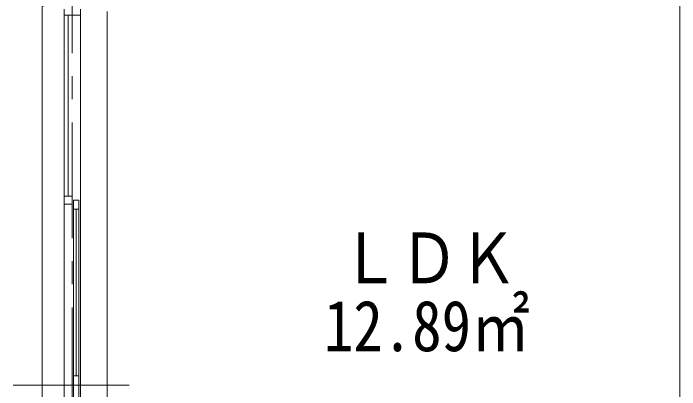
# Model space of a CAD drawing. Units: millimetres at full size; details may follow other scales. Extents: x -443943 to 462275, y -43546 to 79452.
# Drawn here: x -124123 to -121243, y 3789 to 5417 of the extents above; entities that cross this region are included whole.
import ezdxf
from ezdxf.enums import TextEntityAlignment as Align

# ---------------------------------------------------------------- set-up
doc = ezdxf.new("R2010")
doc.units = ezdxf.units.MM
doc.header["$LTSCALE"] = 100
doc.linetypes.add('CHAIN1', pattern=[8, 5, -1, 1, -1])
doc.layers.add('4-1_通り芯', color=4, linetype='Continuous', lineweight=9)
doc.styles.add('ＭＳ ゴシック', font='')
doc.styles.get('ＭＳ ゴシック').set_extended_font_data('MS Gothic')

msp = doc.modelspace()

# ---------------------------------------------------------------- linework, layer by layer
at = {"layer": '4-1_通り芯', "linetype": 'CHAIN1'}
msp.add_line((-123868.2, 14545), (-123868.2, -6100.9), dxfattribs=at)
at = {"layer": '4-1_通り芯'}
for p, q in [((-123903.2, 2184.1), (-123903.2, 5434.1)), ((-123718.2, 2194.1), (-123718.2, 5424.1)), ((-123833.2, 5409.1), (-123903.2, 5409.1)), ((-123885.7, 4626.6), (-123885.7, 5409.1)), ((-123868.2, 4574.1), (-123868.2, 4644.1)), ((-123868.2, 4626.6), (-123903.2, 4626.6)), ((-123868.2, 4591.6), (-123903.2, 4591.6)), ((-123863.7, 4569.1), (-123840.7, 4569.1)), ((-123852.2, 3849.1), (-123852.2, 4569.1)), ((-123863.7, 3849.1), (-123840.7, 3849.1)), ((-124123.2, 3809.1), (-123623.2, 3809.1))]:
    msp.add_line(p, q, dxfattribs=at)
at = {"layer": '4-1_通り芯', "color": 3, "lineweight": 20}
msp.add_lwpolyline([(-121278.2, 8669.1), (-121243.2, 8659.7), (-121243.2, 1691.1)], dxfattribs=at)
at = {"layer": '4-1_通り芯'}
for points in [[(-123988.2, 5449.1), (-123998.2, 5449.1), (-123998.2, 2184.1), (-123988.2, 2184.1)], [(-123833.2, 5434.1), (-123833.2, 2184.1), (-123838.2, 2184.1)]]:
    msp.add_lwpolyline(points, dxfattribs=at)
msp.add_lwpolyline([(-123863.7, 3009.1), (-123863.7, 4609.1), (-123840.7, 4609.1), (-123840.7, 3009.1)], close=True, dxfattribs=at)

# ---------------------------------------------------------------- texts
at = {"layer": '4-1_通り芯', "color": 7, "style": 'ＭＳ ゴシック', "width": 0.85}
for s, p in [('ＬＤＫ', (-122708.9, 4182.9)), ('12.89㎡', (-122780.8, 3889.5))]:
    msp.add_text(s, height=219.9, dxfattribs=at).set_placement(p, align=Align.BOTTOM_LEFT)

doc.saveas('drawing.dxf')
